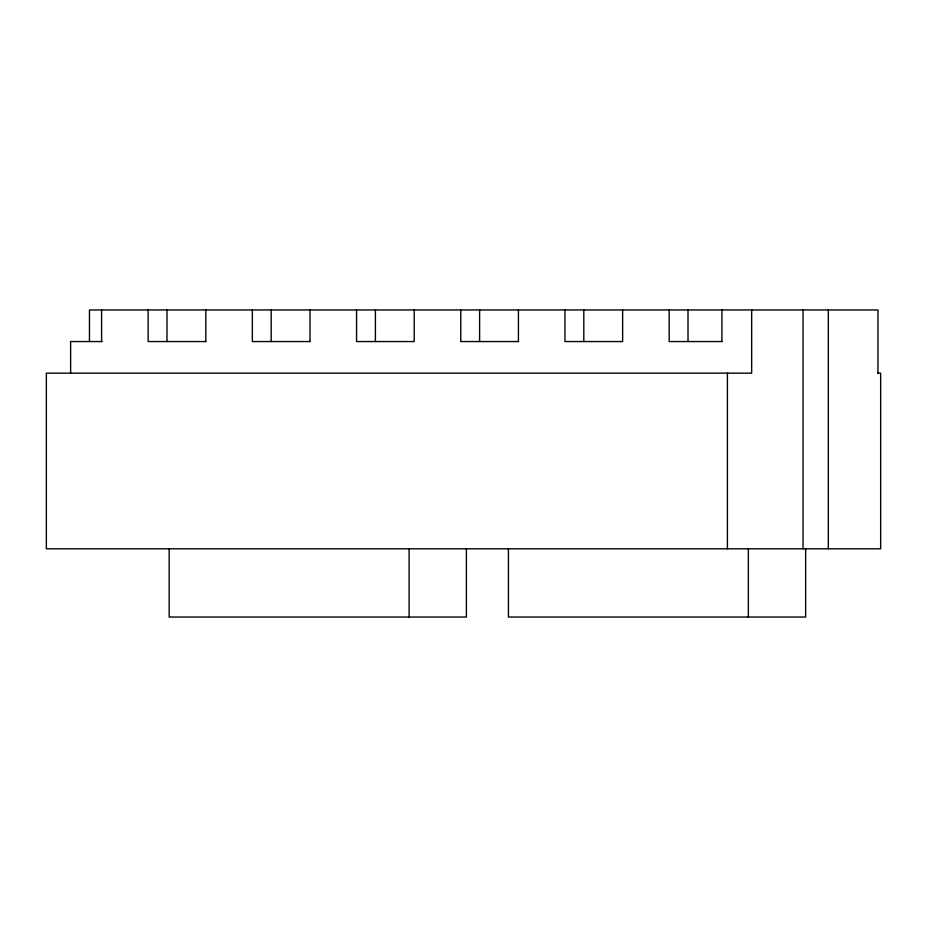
<?xml version="1.0" encoding="UTF-8"?>
<svg xmlns="http://www.w3.org/2000/svg" width="927" height="927" viewBox="0 0 927 927"><rect width="100%" height="100%" fill="white"/><g stroke="black" fill="none" stroke-linecap="round" stroke-linejoin="round"><path stroke-width="1.39" d="M102.132 341.553L70.626 341.553L70.626 373.141M205.91 341.553L148.146 341.553L148.146 309.966M310.116 341.553L252.353 341.553L252.353 309.966M518.529 341.553L460.765 341.553L460.765 309.966M722.214 341.553L669.178 341.553L669.178 309.966M877.753 373.141L880.65 373.141L880.65 548.807L46.35 548.807L46.35 373.141L751.67 373.141L751.67 309.966M877.962 373.141L877.962 309.966L89.456 309.966L89.456 341.553M828.332 309.966L828.332 548.807M805.633 548.807L805.633 617.034L508.425 617.034L508.425 548.807M803.037 309.966L803.037 548.807M748.356 548.807L748.356 617.034M727.394 373.141L727.394 548.807M721.901 309.966L721.901 341.553M688.008 309.966L688.008 341.553M622.631 309.966L622.631 341.553L564.972 341.553L564.972 309.966M583.801 309.966L583.801 341.553M518.425 309.966L518.425 341.553M479.607 309.966L479.607 341.553M466.374 548.807L466.374 617.034L169.166 617.034L169.166 548.807M414.218 309.966L414.218 341.553L356.559 341.553L356.559 309.966M409.108 548.807L409.108 617.034M375.4 309.966L375.4 341.553M310.012 309.966L310.012 341.553M271.194 309.966L271.194 341.553M205.806 309.966L205.806 341.553M166.987 309.966L166.987 341.553M101.599 309.966L101.599 341.553"/></g></svg>
